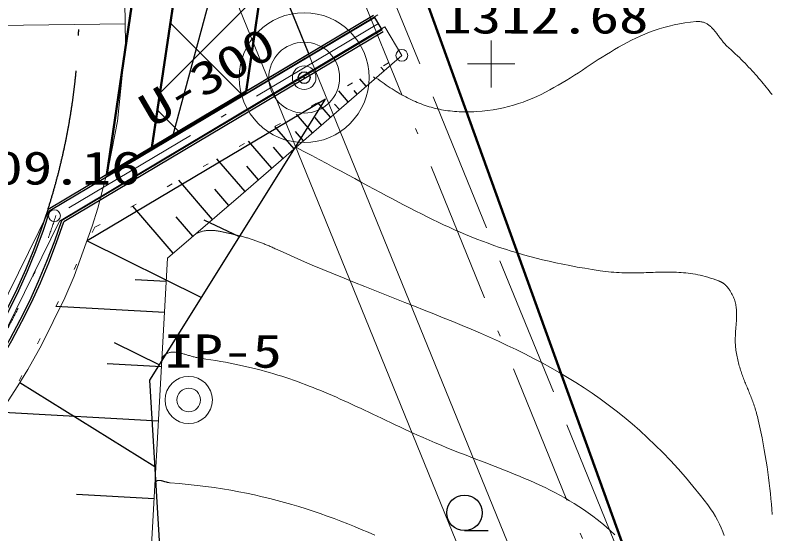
# Model space of a CAD drawing. Units: millimetres at full size, sheet at 1:500; details may follow other scales. Extents: x -209175 to 420500, y 0 to 351151.
# Drawn here: x 87522 to 103540, y 66877 to 77860 of the extents above; entities that cross this region are included whole.
import ezdxf
from ezdxf.enums import TextEntityAlignment as Align

# ---------------------------------------------------------------- set-up
doc = ezdxf.new("R2010")
doc.units = ezdxf.units.MM
doc.header["$LTSCALE"] = 500
doc.header["$PDMODE"] = 32
doc.header["$PDSIZE"] = 250
for name, pattern in [('USER1', [9.25, 6, -1.5, 0.25, -1.5]), ('USER2', [1.75, 0.25, -1.5]), ('USER3', [7.5, 6, -1.5])]:
    doc.linetypes.add(name, pattern=pattern)
for name, color, linetype, lineweight in [('D-BGD', 7, 'Continuous', 13), ('D-BGD-EXST', 7, 'Continuous', 25), ('D-BGD-HICN', 7, 'Continuous', 13), ('D-BGD-LWCN', 8, 'Continuous', 13), ('D-BGD-TXT', 7, 'Continuous', 13), ('D-BMK', 2, 'USER1', 13), ('D-BMK-SRVR', 3, 'Continuous', 25), ('D-BYP-STR3', 3, 'Continuous', 13), ('D-BYP-STR8', 5, 'Continuous', 50), ('D-STR', 1, 'Continuous', 13)]:
    doc.layers.add(name, color=color, linetype=linetype, lineweight=lineweight)
doc.layers.add('D-BMK-TXT', color=7, linetype='Continuous')
doc.styles.add('ＭＳ ゴシック', font='')
doc.styles.get('ＭＳ ゴシック').set_extended_font_data('MS Gothic')

msp = doc.modelspace()

# ---------------------------------------------------------------- linework, layer by layer
at = {"layer": 'D-BGD'}
for p, q in [((95197.2, 77867.8), (88234.8, 73707.6)), ((95351.1, 77610.3), (88464.7, 73495.5)), ((95351.1, 77610.3), (95708.2, 77007.5)), ((97598.8, 77325.5), (97598.6, 76325.5)), ((92297.1, 74048.6), (95708.2, 77007.5)), ((98098.7, 76825.5), (97098.7, 76825.6)), ((90746.9, 72713.6), (92297.1, 74048.6)), ((88234.8, 73707.6), (86416.8, 70023.5)), ((88464.7, 73495.5), (86667.2, 69853)), ((90387.1, 66266.9), (90746.9, 72713.6))]:
    msp.add_line(p, q, dxfattribs=at)
at = {"layer": 'D-BGD', "color": 8}
msp.add_line((89852.4, 77674.9), (81606, 77559.4), dxfattribs=at)
at = {"layer": 'D-BGD', "linetype": 'USER2'}
for q in [(95708.2, 77007.5), (87273.1, 69441.8)]:
    msp.add_line((89211.2, 73369.3), q, dxfattribs=at)
at = {"layer": 'D-BGD', "color": 8}
msp.add_lwpolyline([(88771.6, 83631.5), (89244.6, 82287.5), (89652.6, 80558.3), (89832.1, 79117.8), (89852.4, 77674.9), (89858, 77272.4), (89686, 75611.5), (89506.1, 74678.8), (89270.7, 73770.4), (89154.9, 73393.3), (88769.5, 72333.3), (88573.1, 71872.5), (88080.6, 70870.8), (87792.2, 70359.7), (87581.8, 70014.1), (87310.4, 69596.9)], dxfattribs=at)
at = {"layer": 'D-BGD'}
for centre in [(95708.2, 77007.5), (88354.4, 73612.9)]:
    msp.add_circle(centre, 125, dxfattribs=at)
at = {"layer": 'D-BGD-EXST'}
for p, q in [((90869.3, 75326.5), (92285.8, 80610.3)), ((95108.7, 77851.4), (88218.3, 73747.6)), ((95134.3, 77808.5), (88260.2, 73714.3)), ((95287.8, 77550.7), (95134.3, 77808.5)), ((95287.8, 77550.7), (88510.8, 73514.4)), ((95313.4, 77507.8), (88552.5, 73481)), ((95330.5, 76679.9), (95262.7, 76758.1)), ((94952.8, 76352.3), (94817.2, 76508.6)), ((95141.7, 76516.1), (95107.8, 76555.2)), ((94575.1, 76024.7), (94371.7, 76259.1)), ((94764, 76188.5), (94696.2, 76266.6)), ((94091.2, 76081.5), (89050.3, 73080.1)), ((90372, 70130.2), (94091.2, 76081.5)), ((94197.4, 75697), (93926.2, 76009.7)), ((94386.3, 75860.8), (94284.6, 75978.1)), ((93819.7, 75369.4), (93480.7, 75760.2)), ((94008.6, 75533.2), (93873, 75689.5)), ((93428.9, 75030.4), (93019.8, 75502.1)), ((93624.3, 75199.9), (93454.8, 75395.3)), ((92957.3, 74621.3), (92463.5, 75190.6)), ((93193.1, 74825.9), (92988.5, 75061.7)), ((92388, 74127.6), (91792.1, 74814.6)), ((92672.7, 74374.4), (92425.8, 74659.1)), ((91699.2, 73533.7), (90985.2, 74362.8)), ((92043.8, 73830.5), (91747, 74175.1)), ((90870.2, 72819.8), (90011.1, 73817.3)), ((91284.7, 73176.8), (90927.7, 73591.3)), ((92268, 73164.2), (91522.1, 73516.5)), ((89050.3, 73080.1), (91466, 71880.8)), ((90719.3, 72218.9), (90062.1, 72255.6)), ((90682.6, 71561.7), (88382.5, 71690.1)), ((89620.4, 70928.3), (90574.7, 70454.5)), ((90618.4, 70411.7), (89468.4, 70475.8)), ((87623.1, 70080.3), (90482.8, 68307)), ((90929.2, 60960.7), (90372, 70130.2)), ((90554.3, 69261.6), (87274.5, 69444.6)), ((90462.7, 67621.7), (88822.8, 67713.2)), ((97034.3, 66947.8), (97534.3, 66947.7))]:
    msp.add_line(p, q, dxfattribs=at)
msp.add_lwpolyline([(88377.1, 84601.1), (90337.2, 85398.7), (93740.1, 77036.3), (89461.7, 74488.1)], dxfattribs=at)
msp.add_circle((97034.3, 67322.8), 375, dxfattribs=at)
at = {"layer": 'D-BGD-EXST', "linetype": 'USER1'}
msp.add_arc((74874.9, 77985), 14000, 342.3819, 22.1433, dxfattribs=at)
at = {"layer": 'D-BGD-EXST'}
for centre, radius, start, end in [((74875.1, 77985), 23400, 186.05891, 313.32008), ((74875.1, 77985), 24900, 186.05891, 313.70778), ((74874.9, 77985), 14000, 284.0998, 342.3819), ((74874.9, 77985), 14050, 284.0998, 342.30438), ((74874.9, 77985), 14350, 284.0998, 341.84819), ((74874.9, 77985), 14400, 284.0998, 341.77361)]:
    msp.add_arc(centre, radius, start, end, dxfattribs=at)
at = {"layer": 'D-BGD-HICN'}
msp.add_lwpolyline([(102527.4, 66840.3), (102499, 66921.6), (102466.8, 67002.9), (102430.4, 67084.1), (102389.9, 67165.4), (102344.9, 67246.8), (102295.3, 67328.2), (102241.1, 67409.8), (102181.9, 67491.4), (102026.5, 67693.1), (101870.1, 67887.5), (101712.7, 68074.8), (101554.3, 68255.3), (101394.9, 68429.1), (101234.4, 68596.6), (101072.8, 68757.9), (100910.1, 68913.3), (100746.2, 69063), (100581.1, 69207.2), (100414.8, 69346.2), (100247.2, 69480.1), (100078.4, 69609.3), (99908.2, 69733.9), (99736.7, 69854.1), (99563.8, 69970.2), (99389.5, 70082.4), (99213.8, 70191), (99036.6, 70296.2), (98857.9, 70398.1), (98677.6, 70497.1), (98495.8, 70593.3), (98312.4, 70687), (98127.4, 70778.3), (97940.7, 70867.7), (97752.3, 70955.1), (97562.2, 71041), (97370.4, 71125.5), (97176.8, 71208.8), (96981.4, 71291.2), (96784.1, 71372.8), (96585, 71454), (96384, 71535), (96181, 71615.9), (95976.1, 71697), (95769.2, 71778.6), (95560.2, 71860.8), (95349.2, 71943.9), (95136.1, 72028.1), (94920.9, 72113.6), (94703.6, 72200.7), (94484.1, 72289.6), (94262.3, 72380.5), (94038.4, 72473.7), (93812.1, 72569.3), (93583.6, 72667.6), (93352.7, 72768.9), (93119.5, 72873.3), (93095.6, 72884.1), (93072.1, 72894.7), (93049, 72905.1), (93026.2, 72915.3), (93003.8, 72925.2), (92981.7, 72935), (92959.9, 72944.6), (92938.5, 72954), (92917.2, 72963.2), (92896.3, 72972.2), (92875.5, 72981.1), (92855, 72989.8), (92834.7, 72998.3), (92814.5, 73006.7), (92794.5, 73014.9), (92774.6, 73023), (92754.8, 73030.9), (92735.2, 73038.7), (92715.6, 73046.3), (92696, 73053.9), (92676.6, 73061.2), (92657.1, 73068.5), (92637.6, 73075.6), (92618.1, 73082.7), (92598.6, 73089.6), (92579, 73096.4), (92559.4, 73103.1), (92539.6, 73109.8), (92519.8, 73116.3), (92499.8, 73122.7), (92479.7, 73129.1), (92459.3, 73135.4), (92438.8, 73141.6), (92418.1, 73147.7), (92397.2, 73153.8), (92376, 73159.8), (92354.6, 73165.8), (92332.9, 73171.7), (92310.9, 73177.6), (92288.5, 73183.4), (92265.8, 73189.2), (92242.8, 73195), (92219.4, 73200.7), (92195.5, 73206.4), (92171.3, 73212.1), (92146.6, 73217.8), (92121.5, 73223.4), (92095.9, 73229.1), (92078.2, 73233), (92060.7, 73236.9), (92043.4, 73240.8), (92026.3, 73244.7), (92009.4, 73248.5), (91992.7, 73252.3), (91976.1, 73256.1), (91959.7, 73259.8), (91943.5, 73263.4), (91927.4, 73266.9), (91911.5, 73270.3), (91895.7, 73273.6), (91880, 73276.8), (91864.5, 73279.9), (91849, 73282.8), (91833.7, 73285.6), (91818.4, 73288.2), (91803.3, 73290.7), (91788.2, 73293), (91773.2, 73295), (91758.2, 73296.9), (91743.3, 73298.6), (91728.5, 73300), (91713.7, 73301.2), (91698.9, 73302.1), (91684.1, 73302.8), (91669.4, 73303.3), (91654.6, 73303.4), (91639.9, 73303.3), (91625.1, 73302.8), (91610.3, 73302.1), (91595.5, 73301), (91580.7, 73299.6), (91565.8, 73297.8), (91550.8, 73295.7), (91535.8, 73293.2), (91520.7, 73290.4), (91505.6, 73287.2), (91490.4, 73283.6), (91475, 73279.5), (91459.6, 73275.1), (91444.1, 73270.2), (91428.4, 73264.9), (91412.6, 73259.1), (91396.7, 73252.9), (91380.6, 73246.2), (91364.4, 73239), (91348.1, 73231.3)], dxfattribs=at)
at = {"layer": 'D-BGD-LWCN'}
for points in [[(95160.6, 76532.5), (95204.5, 76500.5), (95248, 76469.2), (95291.2, 76438.6), (95334, 76408.7), (95376.5, 76379.6), (95418.7, 76351.1), (95460.6, 76323.4), (95502.3, 76296.4), (95543.8, 76270.1), (95585.1, 76244.5), (95626.3, 76219.7), (95667.4, 76195.6), (95708.3, 76172.2), (95749.2, 76149.5), (95790, 76127.5), (95830.8, 76106.3), (95871.6, 76085.8), (95912.4, 76066.1), (95953.3, 76047.1), (95994.3, 76028.8), (96035.4, 76011.2), (96076.6, 75994.4), (96118, 75978.3), (96159.6, 75962.9), (96201.5, 75948.3), (96243.5, 75934.4), (96285.8, 75921.3), (96328.5, 75908.8), (96371.4, 75897.2), (96414.7, 75886.3), (96458.4, 75876.1), (96502.5, 75866.7), (96547, 75858), (96592, 75850), (96637.5, 75842.8), (96683.5, 75836.4), (96730, 75830.7), (96777.1, 75825.8), (96824.8, 75821.6), (96873.1, 75818.1), (96922, 75815.5), (96971.6, 75813.5), (97022, 75812.4), (97073, 75811.9), (97124.8, 75812.3), (97177.4, 75813.4), (97230.7, 75815.3), (97284.9, 75817.9), (97405.9, 75826.6), (97523.8, 75839.2), (97638.8, 75855.3), (97751, 75875), (97860.6, 75898), (97967.6, 75924.2), (98072.2, 75953.4), (98174.5, 75985.4), (98274.8, 76020.1), (98373, 76057.4), (98469.3, 76096.9), (98564, 76138.7), (98657, 76182.5), (98748.5, 76228.1), (98838.8, 76275.5), (98927.8, 76324.3), (99015.7, 76374.6), (99102.8, 76426.1), (99189, 76478.6), (99274.5, 76532), (99359.5, 76586.1), (99444.1, 76640.7), (99528.5, 76695.8), (99612.7, 76751.1), (99696.9, 76806.5), (99781.2, 76861.7), (99865.8, 76916.8), (99950.8, 76971.3), (100036.3, 77025.4), (100122.4, 77078.6), (100209.4, 77131), (100297.3, 77182.2), (100386.2, 77232.3), (100476.3, 77280.9), (100567.8, 77328), (100660.7, 77373.4), (100755.2, 77416.8), (100851.5, 77458.3), (100949.5, 77497.5), (101049.6, 77534.3), (101151.8, 77568.6), (101256.2, 77600.1), (101363.1, 77628.8), (101472.4, 77654.5), (101584.4, 77677), (101699.2, 77696.2), (101816.9, 77711.8), (101937.7, 77723.7), (101959, 77725), (101979.6, 77725.3), (101999.6, 77724.6), (102018.9, 77723.1), (102037.7, 77720.6), (102056, 77717.3), (102073.7, 77713.2), (102090.8, 77708.2), (102107.5, 77702.5), (102123.8, 77696), (102139.6, 77688.9), (102154.9, 77681), (102169.9, 77672.4), (102184.5, 77663.2), (102198.8, 77653.4), (102212.8, 77643), (102226.4, 77632), (102239.8, 77620.5), (102252.9, 77608.6), (102265.8, 77596.1), (102278.4, 77583.2), (102290.9, 77569.9), (102303.3, 77556.1), (102315.5, 77542.1), (102327.6, 77527.6), (102339.6, 77512.9), (102351.5, 77497.9), (102363.4, 77482.6), (102375.3, 77467.2), (102387.2, 77451.5), (102399.1, 77435.6), (102411, 77419.6), (102423.1, 77403.5), (102435.2, 77387.3), (102447.5, 77371.1), (102459.9, 77354.8), (102472.5, 77338.5), (102485.3, 77322.2), (102498.3, 77306), (102511.5, 77289.9), (102525, 77273.8), (102538.8, 77257.9), (102552.9, 77242.2), (102567.3, 77226.6), (102582.1, 77211.3), (102597.3, 77196.2), (102612.9, 77181.4), (102628.9, 77166.9), (102675.8, 77125), (102721.6, 77083.3), (102766.1, 77042.1), (102809.5, 77001.1), (102851.8, 76960.3), (102893.1, 76919.9), (102933.3, 76879.7), (102972.6, 76839.7), (103011.1, 76799.9), (103048.6, 76760.3), (103085.4, 76720.9), (103121.4, 76681.6), (103156.8, 76642.5), (103191.5, 76603.4), (103225.6, 76564.5), (103259.1, 76525.6), (103292.2, 76486.8), (103324.8, 76448), (103357, 76409.3), (103388.9, 76370.5), (103420.5, 76331.7), (103451.9, 76292.9), (103483, 76254.1), (103514, 76215.1), (103545, 76176.1)], [(93465.2, 75061.9), (93634.8, 74973.2), (93800, 74886.1), (93961, 74800.7), (94118.1, 74717), (94271.3, 74634.9), (94421, 74554.4), (94567.2, 74475.6), (94710.2, 74398.4), (94850.2, 74322.7), (94987.2, 74248.6), (95121.6, 74176.1), (95253.5, 74105.1), (95383.1, 74035.7), (95510.6, 73967.7), (95636.1, 73901.3), (95759.8, 73836.3), (95882, 73772.8), (96002.9, 73710.7), (96122.5, 73650.1), (96241.1, 73590.9), (96358.9, 73533), (96476, 73476.6), (96592.7, 73421.6), (96709.1, 73367.9), (96825.4, 73315.5), (96941.9, 73264.5), (97058.6, 73214.8), (97175.8, 73166.4), (97293.7, 73119.3), (97412.4, 73073.4), (97532.1, 73028.8), (97653, 72985.4), (97775.4, 72943.2), (97899.3, 72902.3), (98025, 72862.5), (98152.7, 72824), (98282.5, 72786.5), (98414.7, 72750.3), (98549.3, 72715.1), (98686.7, 72681.1), (98826.9, 72648.2), (98970.3, 72616.3), (99116.8, 72585.5), (99266.8, 72555.8), (99420.5, 72527.1), (99578, 72499.5), (99739.4, 72472.8), (99905.1, 72447.2), (99965.3, 72438.6), (100024.6, 72431.1), (100083.1, 72424.7), (100140.7, 72419.1), (100197.6, 72414.5), (100253.8, 72410.7), (100309.2, 72407.6), (100364, 72405.3), (100418.1, 72403.6), (100471.6, 72402.6), (100524.6, 72402.1), (100577, 72402), (100628.9, 72402.4), (100680.4, 72403.2), (100731.4, 72404.2), (100782.1, 72405.5), (100832.4, 72407.1), (100882.3, 72408.7), (100932, 72410.4), (100981.5, 72412.2), (101030.7, 72413.9), (101079.8, 72415.5), (101128.7, 72417), (101177.5, 72418.2), (101226.2, 72419.2), (101274.9, 72419.8), (101323.6, 72420.1), (101372.4, 72419.9), (101421.2, 72419.3), (101470.1, 72418), (101519.1, 72416.2), (101568.4, 72413.6), (101617.8, 72410.4), (101667.5, 72406.3), (101717.5, 72401.4), (101767.8, 72395.6), (101818.4, 72388.8), (101869.4, 72381.1), (101920.9, 72372.2), (101972.8, 72362.2), (102025.2, 72351), (102078.2, 72338.5), (102131.7, 72324.7), (102185.8, 72309.6), (102240.6, 72293), (102296, 72275), (102352.1, 72255.4), (102409, 72234.2), (102415.7, 72231.6), (102422.2, 72228.9), (102428.6, 72226.3), (102434.9, 72223.6), (102441.1, 72220.9), (102447.1, 72218.2), (102453.1, 72215.4), (102458.9, 72212.6), (102464.6, 72209.8), (102470.2, 72206.9), (102475.7, 72204), (102481.2, 72201.1), (102486.5, 72198.1), (102491.7, 72195), (102496.9, 72191.9), (102501.9, 72188.8), (102506.9, 72185.6), (102511.8, 72182.3), (102516.7, 72179), (102521.4, 72175.7), (102526.1, 72172.2), (102530.7, 72168.7), (102535.3, 72165.2), (102539.8, 72161.5), (102544.3, 72157.8), (102548.7, 72154.1), (102553, 72150.2), (102557.3, 72146.3), (102561.6, 72142.3), (102565.8, 72138.2), (102570, 72134.1), (102574.2, 72129.8), (102578.3, 72125.5), (102582.4, 72121.1), (102586.5, 72116.6), (102590.6, 72112), (102594.6, 72107.3), (102598.7, 72102.5), (102602.7, 72097.6), (102606.7, 72092.6), (102610.7, 72087.5), (102614.8, 72082.3), (102618.8, 72077), (102622.8, 72071.6), (102626.9, 72066.1), (102630.9, 72060.4), (102635, 72054.7), (102639.1, 72048.8), (102656.8, 72022.3), (102673.1, 71995.9), (102688.2, 71969.6), (102702.1, 71943.4), (102714.8, 71917.3), (102726.3, 71891.2), (102736.8, 71865.2), (102746.2, 71839.3), (102754.6, 71813.4), (102762.1, 71787.5), (102768.6, 71761.7), (102774.3, 71735.8), (102779.1, 71710), (102783.2, 71684.2), (102786.5, 71658.3), (102789.2, 71632.4), (102791.2, 71606.5), (102792.7, 71580.6), (102793.5, 71554.6), (102793.9, 71528.5), (102793.8, 71502.3), (102793.3, 71476.1), (102792.5, 71449.8), (102791.3, 71423.4), (102789.8, 71396.8), (102788.1, 71370.2), (102786.3, 71343.4), (102784.3, 71316.5), (102782.1, 71289.4), (102780, 71262.2), (102777.8, 71234.8), (102775.7, 71207.2), (102773.6, 71179.5), (102771.7, 71151.5), (102770, 71123.3), (102768.5, 71094.9), (102767.2, 71066.3), (102766.3, 71037.5), (102765.7, 71008.4), (102765.5, 70979.1), (102765.8, 70949.5), (102766.6, 70919.6), (102767.9, 70889.4), (102769.8, 70859), (102772.3, 70828.2), (102775.5, 70797.1), (102779.4, 70765.7), (102784.1, 70734), (102790.1, 70697.9), (102796.5, 70662.6), (102803.2, 70628), (102810.3, 70594.1), (102817.7, 70560.9), (102825.4, 70528.3), (102833.5, 70496.2), (102841.8, 70464.8), (102850.4, 70433.9), (102859.2, 70403.4), (102868.3, 70373.5), (102877.7, 70344), (102887.2, 70314.8), (102897, 70286.1), (102907, 70257.7), (102917.1, 70229.5), (102927.4, 70201.7), (102937.8, 70174.1), (102948.4, 70146.7), (102959.1, 70119.4), (102969.9, 70092.3), (102980.8, 70065.4), (102991.7, 70038.4), (103002.8, 70011.6), (103013.8, 69984.7), (103025, 69957.8), (103036.1, 69930.9), (103047.2, 69903.9), (103058.4, 69876.7), (103069.5, 69849.4), (103080.6, 69821.9), (103091.6, 69794.2), (103102.6, 69766.3), (103113.5, 69738), (103124.3, 69709.5), (103135, 69680.6), (103145.5, 69651.3), (103156, 69621.6), (103166.3, 69591.4), (103176.4, 69560.8), (103186.4, 69529.7), (103196.1, 69498), (103205.7, 69465.7), (103215, 69432.9), (103224.1, 69399.4), (103233, 69365.2), (103241.6, 69330.3), (103249.9, 69294.6), (103279.1, 69163.5), (103306.5, 69034.5), (103332.2, 68907.5), (103356.4, 68782.5), (103379, 68659.3), (103400, 68537.9), (103419.6, 68418.2), (103437.8, 68300), (103454.7, 68183.3), (103470.3, 68067.9), (103484.6, 67953.8), (103497.8, 67840.9), (103509.9, 67729.1), (103520.8, 67618.3), (103530.8, 67508.3), (103539.8, 67399.2), (103547.9, 67290.8)], [(90628.7, 70596.4), (90640, 70612.4), (90651.7, 70627.2), (90663.7, 70640.8), (90676.1, 70653.2), (90688.9, 70664.5), (90701.9, 70674.6), (90715.4, 70683.8), (90729.1, 70691.9), (90743.2, 70699), (90757.6, 70705.1), (90772.2, 70710.3), (90787.2, 70714.7), (90802.4, 70718.2), (90818, 70720.9), (90833.8, 70722.8), (90849.8, 70724), (90866.1, 70724.5), (90882.6, 70724.4), (90899.4, 70723.6), (90916.4, 70722.2), (90933.6, 70720.3), (90951.1, 70717.9), (90968.7, 70715), (90986.5, 70711.6), (91004.5, 70707.9), (91022.6, 70703.8), (91041, 70699.3), (91059.5, 70694.5), (91078.1, 70689.5), (91096.9, 70684.3), (91115.8, 70678.9), (91134.8, 70673.3), (91154, 70667.7), (91173.2, 70661.9), (91192.6, 70656.1), (91212, 70650.3), (91231.5, 70644.6), (91251.1, 70638.9), (91270.8, 70633.3), (91290.5, 70627.8), (91310.2, 70622.6), (91330, 70617.5), (91349.9, 70612.8), (91369.7, 70608.3), (91389.6, 70604.1), (91409.4, 70600.3), (91429.3, 70596.9), (91449.1, 70593.9), (91558.5, 70578.3), (91665.8, 70562), (91771.1, 70545.2), (91874.5, 70527.6), (91976.1, 70509.4), (92075.9, 70490.6), (92174, 70471.1), (92270.5, 70451), (92365.5, 70430.2), (92459, 70408.8), (92551.3, 70386.7), (92642.2, 70363.9), (92732, 70340.5), (92820.7, 70316.5), (92908.3, 70291.7), (92995, 70266.3), (93080.9, 70240.3), (93166, 70213.5), (93250.3, 70186.1), (93334.1, 70158.1), (93417.4, 70129.3), (93500.2, 70099.9), (93582.6, 70069.9), (93664.7, 70039.1), (93746.7, 70007.7), (93828.5, 69975.5), (93910.3, 69942.7), (93992.1, 69909.3), (94074.1, 69875.1), (94156.2, 69840.3), (94238.7, 69804.7), (94321.5, 69768.5), (94404.8, 69731.6), (94488.6, 69694), (94573, 69655.7), (94658.1, 69616.7), (94744, 69577), (94830.8, 69536.7), (94918.5, 69495.6), (95007.2, 69453.8), (95097, 69411.3), (95188.1, 69368.1), (95280.4, 69324.2), (95374, 69279.7), (95469.1, 69234.4), (95565.7, 69188.3), (95663.9, 69141.6), (95763.8, 69094.2), (95895.6, 69032.5), (96026.2, 68973), (96155.7, 68915.5), (96284.2, 68859.7), (96411.6, 68805.6), (96537.9, 68753.1), (96663.2, 68702), (96787.4, 68652.1), (96910.5, 68603.3), (97032.5, 68555.5), (97153.5, 68508.5), (97273.5, 68462.1), (97392.4, 68416.3), (97510.2, 68370.9), (97627.1, 68325.7), (97742.8, 68280.7), (97857.6, 68235.5), (97971.3, 68190.2), (98083.9, 68144.6), (98195.6, 68098.5), (98306.2, 68051.7), (98415.8, 68004.3), (98524.4, 67955.9), (98632, 67906.4), (98738.6, 67855.8), (98844.2, 67803.8), (98948.7, 67750.4), (99052.3, 67695.3), (99154.9, 67638.4), (99256.5, 67579.7), (99357.1, 67518.9), (99456.7, 67455.9), (99555.4, 67390.5), (99653.1, 67322.7), (99749.8, 67252.3), (99845.5, 67179.1), (99940.3, 67102.9), (100034.1, 67023.7), (100126.9, 66941.3), (100218.8, 66855.6)], [(90481.6, 67959.6), (90485.8, 67966), (90490.2, 67971.9), (90494.7, 67977.3), (90499.4, 67982.2), (90504.3, 67986.6), (90509.2, 67990.5), (90514.4, 67994.1), (90519.6, 67997.2), (90525.1, 67999.9), (90530.6, 68002.2), (90536.3, 68004.1), (90542.1, 68005.7), (90548, 68007), (90554, 68007.9), (90560.1, 68008.5), (90566.4, 68008.8), (90572.8, 68008.8), (90579.2, 68008.6), (90585.8, 68008.1), (90592.4, 68007.4), (90599.2, 68006.5), (90606, 68005.4), (90612.9, 68004.1), (90619.9, 68002.6), (90627, 68001), (90634.2, 67999.3), (90641.4, 67997.4), (90648.7, 67995.4), (90656, 67993.4), (90663.4, 67991.2), (90670.9, 67989), (90678.4, 67986.8), (90685.9, 67984.6), (90693.5, 67982.3), (90701.2, 67980), (90708.8, 67977.8), (90716.5, 67975.6), (90724.3, 67973.5), (90732, 67971.4), (90739.8, 67969.4), (90747.6, 67967.6), (90755.4, 67965.8), (90763.2, 67964.2), (90771.1, 67962.7), (90778.9, 67961.4), (90786.7, 67960.3), (90794.6, 67959.4), (90802.4, 67958.7), (90996.4, 67942.6), (91186.6, 67924.3), (91373.1, 67903.8), (91556, 67881.1), (91735.6, 67856.2), (91911.9, 67829.3), (92085.2, 67800.4), (92255.5, 67769.4), (92423, 67736.4), (92587.9, 67701.6), (92750.3, 67664.8), (92910.4, 67626.1), (93068.3, 67585.6), (93224.3, 67543.4), (93378.3, 67499.4), (93530.6, 67453.7), (93681.4, 67406.3), (93830.7, 67357.2), (93978.8, 67306.6), (94125.8, 67254.4), (94271.8, 67200.7), (94417, 67145.6), (94561.6, 67088.9), (94705.6, 67030.9), (94849.3, 66971.5), (94992.8, 66910.8), (95136.3, 66848.7)]]:
    msp.add_lwpolyline(points, dxfattribs=at)
at = {"layer": 'D-BMK'}
msp.add_line((95211, 77679.6), (88385.6, 73614.5), dxfattribs=at)
at = {"layer": 'D-BMK', "linetype": 'Continuous'}
for radius in [500, 250]:
    msp.add_circle((91197.1, 69712), radius, dxfattribs=at)
at = {"layer": 'D-BMK'}
msp.add_arc((74874.9, 77985), 14200, 284.10056, 342.07439, dxfattribs=at)
at = {"layer": 'D-BMK-SRVR', "color": 5, "lineweight": 13}
for radius in [1375, 750, 250]:
    msp.add_circle((93640.7, 76535.9), radius, dxfattribs=at)
at = {"layer": 'D-BMK-SRVR', "color": 5}
msp.add_point((93640.7, 76535.9), dxfattribs=at)
at = {"layer": 'D-BYP-STR3', "lineweight": 50}
for p, q in [((93794.7, 85660.3), (92412.2, 76245.4)), ((91861.5, 84879.5), (90419.3, 75058.5)), ((90932.5, 84504.3), (89461.7, 74488.1)), ((89461.7, 74488.1), (92412.2, 76245.4))]:
    msp.add_line(p, q, dxfattribs=at)
at = {"layer": 'D-BYP-STR3'}
for p, q in [((90588.7, 76212.5), (92720.3, 78343.5)), ((92313.5, 76186.6), (90806.3, 77694.2)), ((90984, 75394.8), (90534.7, 75844.3))]:
    msp.add_line(p, q, dxfattribs=at)
at = {"layer": 'D-BYP-STR8'}
msp.add_line((104109.8, 56351.3), (96184.2, 78285.8), dxfattribs=at)
at = {"layer": 'D-STR', "linetype": 'USER1'}
msp.add_line((77144.2, 121771.7), (103723, 56484.3), dxfattribs=at)
at = {"layer": 'D-STR', "linetype": 'USER3'}
msp.add_line((77981.3, 121282.5), (104113.6, 57116.3), dxfattribs=at)
at = {"layer": 'D-STR'}
for p, q in [((75854.1, 120953.6), (102188, 56276.9)), ((75009.5, 120418.1), (101271, 55877.2))]:
    msp.add_line(p, q, dxfattribs=at)

# ---------------------------------------------------------------- texts
at = {"layer": 'D-BGD-TXT', "style": 'ＭＳ ゴシック', "width": 1.3}
for s, p in [('1312.68', (96564.1, 78175.9)), ('1309.16', (85813.5, 74978.2))]:
    msp.add_text(s, height=705, rotation=359.993, dxfattribs=at).set_placement(p, align=Align.TOP_LEFT)
msp.add_text('U-300', height=705, rotation=30.289, dxfattribs=at).set_placement((91406.1, 76860), align=Align.TOP_CENTER)
at = {"layer": 'D-BMK-TXT', "style": 'ＭＳ ゴシック', "width": 1.3}
msp.add_text('IP-5', height=705, rotation=359.993, dxfattribs=at).set_placement((90675, 71100.3), align=Align.TOP_LEFT)

doc.saveas('drawing.dxf')
